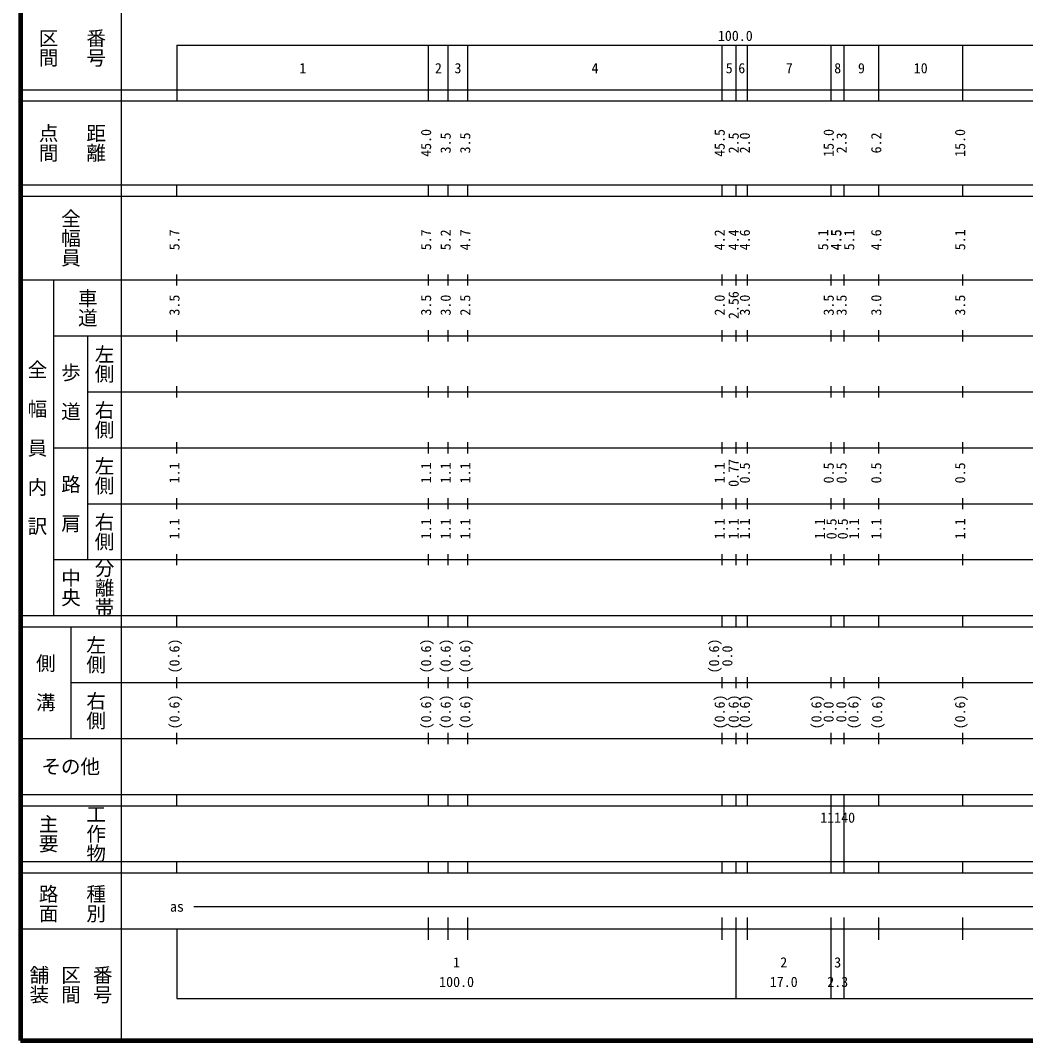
# Model space of a CAD drawing. Units: millimetres on the paper, enlarged 1000 times. Extents: x 40000 to 680000, y 20000 to 380000.
# Drawn here: x 40000 to 219754, y 20000 to 202409 of the extents above; entities that cross this region are included whole.
import ezdxf
from ezdxf.enums import TextEntityAlignment as Align

# ---------------------------------------------------------------- set-up
doc = ezdxf.new("R2010")
doc.units = ezdxf.units.MM
doc.header["$LTSCALE"] = 1000
doc.layers.add('M-TTL', color=2, linetype='Continuous', lineweight=140)
doc.layers.add('M-TTL-BAND', color=7, linetype='Continuous', lineweight=25)
doc.styles.add('@ＭＳ ゴシック', font='')
doc.styles.add('ＭＳ ゴシック', font='')
doc.styles.get('@ＭＳ ゴシック').set_extended_font_data('@MS Gothic')
doc.styles.get('ＭＳ ゴシック').set_extended_font_data('MS Gothic')

msp = doc.modelspace()

# ---------------------------------------------------------------- linework, layer by layer
at = {"layer": 'M-TTL'}
for p, q in [((40000, 380000), (40000, 20000)), ((40000, 20000), (680000, 20000))]:
    msp.add_line(p, q, dxfattribs=at)
at = {"layer": 'M-TTL-BAND'}
for p, q in [((58000, 370000), (58000, 20000)), ((68000, 198000), (579000, 198000)), ((68000, 198000), (68000, 188000)), ((113000, 188000), (113000, 198000)), ((116500, 188000), (116500, 198000)), ((120000, 188000), (120000, 198000)), ((165500, 188000), (165500, 198000)), ((168000, 188000), (168000, 198000)), ((170000, 188000), (170000, 198000)), ((185000, 188000), (185000, 198000)), ((187300, 188000), (187300, 198000)), ((193500, 188000), (193500, 198000)), ((208500, 188000), (208500, 198000)), ((40000, 190000), (579000, 190000)), ((40000, 188000), (579000, 188000)), ((40000, 173000), (579000, 173000)), ((68000, 171000), (68000, 173000)), ((113000, 171000), (113000, 173000)), ((116500, 171000), (116500, 173000)), ((120000, 171000), (120000, 173000)), ((165500, 171000), (165500, 173000)), ((168000, 171000), (168000, 173000)), ((170000, 171000), (170000, 173000)), ((185000, 171000), (185000, 173000)), ((187300, 171000), (187300, 173000)), ((193500, 171000), (193500, 173000)), ((208500, 171000), (208500, 173000)), ((40000, 171000), (579000, 171000)), ((68000, 155000), (68000, 157000)), ((113000, 155000), (113000, 157000)), ((116500, 155000), (116500, 157000)), ((120000, 155000), (120000, 157000)), ((165500, 155000), (165500, 157000)), ((168000, 155000), (168000, 157000)), ((170000, 155000), (170000, 157000)), ((185000, 155000), (185000, 157000)), ((187300, 155000), (187300, 157000)), ((193500, 155000), (193500, 157000)), ((208500, 155000), (208500, 157000)), ((40000, 156000), (579000, 156000)), ((46000, 96000), (46000, 156000)), ((46000, 146000), (579000, 146000)), ((52000, 146000), (52000, 106000)), ((68000, 145000), (68000, 147000)), ((113000, 145000), (113000, 147000)), ((116500, 145000), (116500, 147000)), ((120000, 145000), (120000, 147000)), ((165500, 145000), (165500, 147000)), ((168000, 145000), (168000, 147000)), ((170000, 145000), (170000, 147000)), ((185000, 145000), (185000, 147000)), ((187300, 145000), (187300, 147000)), ((193500, 145000), (193500, 147000)), ((208500, 145000), (208500, 147000)), ((68000, 135000), (68000, 137000)), ((113000, 135000), (113000, 137000)), ((116500, 135000), (116500, 137000)), ((120000, 135000), (120000, 137000)), ((165500, 135000), (165500, 137000)), ((168000, 135000), (168000, 137000)), ((170000, 135000), (170000, 137000)), ((185000, 135000), (185000, 137000)), ((187300, 135000), (187300, 137000)), ((193500, 135000), (193500, 137000)), ((208500, 135000), (208500, 137000)), ((52000, 136000), (579000, 136000)), ((46000, 126000), (579000, 126000)), ((68000, 125000), (68000, 127000)), ((113000, 125000), (113000, 127000)), ((116500, 125000), (116500, 127000)), ((120000, 125000), (120000, 127000)), ((165500, 125000), (165500, 127000)), ((168000, 125000), (168000, 127000)), ((170000, 125000), (170000, 127000)), ((185000, 125000), (185000, 127000)), ((187300, 125000), (187300, 127000)), ((193500, 125000), (193500, 127000)), ((208500, 125000), (208500, 127000)), ((68000, 115000), (68000, 117000)), ((113000, 115000), (113000, 117000)), ((116500, 115000), (116500, 117000)), ((120000, 115000), (120000, 117000)), ((165500, 115000), (165500, 117000)), ((168000, 115000), (168000, 117000)), ((170000, 115000), (170000, 117000)), ((185000, 115000), (185000, 117000)), ((187300, 115000), (187300, 117000)), ((193500, 115000), (193500, 117000)), ((208500, 115000), (208500, 117000)), ((52000, 116000), (579000, 116000)), ((46000, 106000), (579000, 106000)), ((68000, 105000), (68000, 107000)), ((113000, 105000), (113000, 107000)), ((116500, 105000), (116500, 107000)), ((120000, 105000), (120000, 107000)), ((165500, 105000), (165500, 107000)), ((168000, 105000), (168000, 107000)), ((170000, 105000), (170000, 107000)), ((185000, 105000), (185000, 107000)), ((187300, 105000), (187300, 107000)), ((193500, 105000), (193500, 107000)), ((208500, 105000), (208500, 107000)), ((40000, 96000), (579000, 96000)), ((68000, 94000), (68000, 96000)), ((113000, 94000), (113000, 96000)), ((116500, 94000), (116500, 96000)), ((120000, 94000), (120000, 96000)), ((165500, 94000), (165500, 96000)), ((168000, 94000), (168000, 96000)), ((170000, 94000), (170000, 96000)), ((185000, 94000), (185000, 96000)), ((187300, 94000), (187300, 96000)), ((193500, 94000), (193500, 96000)), ((208500, 94000), (208500, 96000)), ((40000, 94000), (579000, 94000)), ((49000, 94000), (49000, 74000)), ((49000, 84000), (579000, 84000)), ((68000, 83000), (68000, 85000)), ((113000, 83000), (113000, 85000)), ((116500, 83000), (116500, 85000)), ((120000, 83000), (120000, 85000)), ((165500, 83000), (165500, 85000)), ((168000, 83000), (168000, 85000)), ((170000, 83000), (170000, 85000)), ((185000, 83000), (185000, 85000)), ((187300, 83000), (187300, 85000)), ((193500, 83000), (193500, 85000)), ((208500, 83000), (208500, 85000)), ((68000, 73000), (68000, 75000)), ((113000, 73000), (113000, 75000)), ((116500, 73000), (116500, 75000)), ((120000, 73000), (120000, 75000)), ((165500, 73000), (165500, 75000)), ((168000, 73000), (168000, 75000)), ((170000, 73000), (170000, 75000)), ((185000, 73000), (185000, 75000)), ((187300, 73000), (187300, 75000)), ((193500, 73000), (193500, 75000)), ((208500, 73000), (208500, 75000)), ((40000, 74000), (579000, 74000)), ((40000, 64000), (579000, 64000)), ((68000, 62000), (68000, 64000)), ((113000, 62000), (113000, 64000)), ((116500, 62000), (116500, 64000)), ((120000, 62000), (120000, 64000)), ((165500, 62000), (165500, 64000)), ((168000, 62000), (168000, 64000)), ((170000, 62000), (170000, 64000)), ((185000, 62000), (185000, 64000)), ((187300, 62000), (187300, 64000)), ((193500, 62000), (193500, 64000)), ((208500, 62000), (208500, 64000)), ((40000, 62000), (579000, 62000)), ((185000, 52000), (185000, 62000)), ((187300, 52000), (187300, 62000)), ((40000, 52000), (579000, 52000)), ((68000, 50000), (68000, 52000)), ((113000, 50000), (113000, 52000)), ((116500, 50000), (116500, 52000)), ((120000, 50000), (120000, 52000)), ((165500, 50000), (165500, 52000)), ((168000, 50000), (168000, 52000)), ((170000, 50000), (170000, 52000)), ((185000, 50000), (185000, 52000)), ((187300, 50000), (187300, 52000)), ((193500, 50000), (193500, 52000)), ((208500, 50000), (208500, 52000)), ((40000, 50000), (579000, 50000)), ((71000, 44000), (565000, 44000)), ((113000, 38000), (113000, 42000)), ((116500, 38000), (116500, 42000)), ((120000, 38000), (120000, 42000)), ((165500, 38000), (165500, 42000)), ((168000, 27500), (168000, 42000)), ((170000, 38000), (170000, 42000)), ((185000, 27500), (185000, 42000)), ((187300, 27500), (187300, 42000)), ((193500, 38000), (193500, 42000)), ((208500, 38000), (208500, 42000)), ((40000, 40000), (579000, 40000)), ((68000, 40000), (68000, 27500)), ((68000, 27500), (579000, 27500))]:
    msp.add_line(p, q, dxfattribs=at)

# ---------------------------------------------------------------- texts
at = {"layer": 'M-TTL-BAND', "style": '@ＭＳ ゴシック'}
for s, p in [('番号', (53500, 197500)), ('区間', (45000, 197500)), ('点間', (45000, 180500)), ('距離', (53500, 180500)), ('全幅員', (49000, 163500)), ('車道', (52000, 151000)), ('左側', (55000, 141000)), ('全\u3000幅\u3000員\u3000内\u3000訳', (43000, 126000)), ('歩\u3000道', (49000, 136000)), ('右側', (55000, 131000)), ('左側', (55000, 121000)), ('路\u3000肩', (49000, 116000)), ('右側', (55000, 111000)), ('分離帯', (55000, 101000)), ('中央', (49000, 101000)), ('左側', (53500, 89000)), ('側\u3000溝', (44500, 84000)), ('右側', (53500, 79000)), ('主要', (45000, 57000)), ('工作物', (53500, 57000)), ('路面', (45000, 44500)), ('種別', (53500, 44500)), ('舗装', (43333, 30000)), ('区間', (49000, 30000)), ('番号', (54667, 30000))]:
    msp.add_text(s, height=2566, rotation=270, dxfattribs=at).set_placement(p, align=Align.MIDDLE_CENTER)
at = {"layer": 'M-TTL-BAND', "style": 'ＭＳ ゴシック'}
for s, p in [('100.0', (167844, 198195)), ('1', (90500, 192405)), ('2', (114750, 192405)), ('3', (118250, 192405)), ('4', (142750, 192405)), ('5', (166750, 192405)), ('6', (169000, 192405)), ('7', (177500, 192405)), ('8', (186150, 192405)), ('9', (190400, 192405)), ('10', (201000, 192405)), ('as', (68000, 42500)), ('1', (118000, 32523)), ('2', (176500, 32523)), ('3', (186150, 32523)), ('100.0', (118000, 29033)), ('17.0', (176500, 29033)), ('2.3', (186150, 29033))]:
    msp.add_text(s, height=1833, dxfattribs=at).set_placement(p, align=Align.BOTTOM_CENTER)
for s, p in [('45.0', (114000, 180500)), ('45.5', (166500, 180500)), ('15.0', (186000, 180500)), ('15.0', (209500, 180500)), ('3.5', (117500, 180500)), ('3.5', (121000, 180500)), ('2.5', (169000, 180500)), ('2.0', (171000, 180500)), ('2.3', (188300, 180500)), ('6.2', (194500, 180500)), ('5.7', (69000, 163174)), ('5.7', (114000, 163174)), ('5.2', (117500, 163174)), ('4.7', (121000, 163174)), ('4.2', (166500, 163174)), ('4.4', (169000, 163174)), ('4.6', (171000, 163174)), ('5.1', (185000, 163174)), ('4.5', (187300, 163174)), ('4.5', (187370, 163174)), ('5.1', (189670, 163174)), ('4.6', (194500, 163174)), ('5.1', (209500, 163174)), ('3.0', (117500, 151500)), ('2.0', (166500, 151500)), ('2.56', (169000, 151500)), ('3.0', (171000, 151500)), ('3.0', (194500, 151500)), ('3.5', (69000, 151500)), ('3.5', (114000, 151500)), ('2.5', (121000, 151500)), ('3.5', (186000, 151500)), ('3.5', (188300, 151500)), ('3.5', (209500, 151500)), ('1.1', (69000, 121500)), ('1.1', (114000, 121500)), ('1.1', (117500, 121500)), ('1.1', (121000, 121500)), ('1.1', (166500, 121500)), ('0.77', (169000, 121500)), ('0.5', (171000, 121500)), ('0.5', (186000, 121500)), ('0.5', (188300, 121500)), ('0.5', (194500, 121500)), ('0.5', (209500, 121500)), ('1.1', (69000, 111500)), ('1.1', (114000, 111500)), ('1.1', (117500, 111500)), ('1.1', (121000, 111500)), ('1.1', (166500, 111500)), ('1.1', (169000, 111500)), ('1.1', (171000, 111500)), ('1.1', (184414, 111500)), ('0.5', (186499, 111500)), ('0.5', (188518, 111500)), ('1.1', (190537, 111500)), ('1.1', (194500, 111500)), ('1.1', (209500, 111500)), ('(0.6)', (69000, 88764)), ('(0.6)', (114000, 88764)), ('(0.6)', (117500, 88764)), ('(0.6)', (121000, 88764)), ('(0.6)', (165500, 88764)), ('0.0', (167870, 88764)), ('(0.6)', (69000, 78764)), ('(0.6)', (114000, 78764)), ('(0.6)', (117500, 78764)), ('(0.6)', (121000, 78764)), ('(0.6)', (166500, 78764)), ('(0.6)', (169000, 78764)), ('(0.6)', (171000, 78764)), ('(0.6)', (183801, 78764)), ('0.0', (185973, 78764)), ('0.0', (188249, 78764)), ('(0.6)', (190421, 78764)), ('(0.6)', (194662, 78764)), ('(0.6)', (209500, 78764))]:
    msp.add_text(s, height=1833, rotation=90, dxfattribs=at).set_placement(p, align=Align.BOTTOM_CENTER)
msp.add_text('その他', height=2566, dxfattribs=at).set_placement((49000, 69000), align=Align.MIDDLE_CENTER)
msp.add_text('11140', height=1833, dxfattribs=at).set_placement((183025, 58405), align=Align.BOTTOM_LEFT)

doc.saveas('drawing.dxf')
